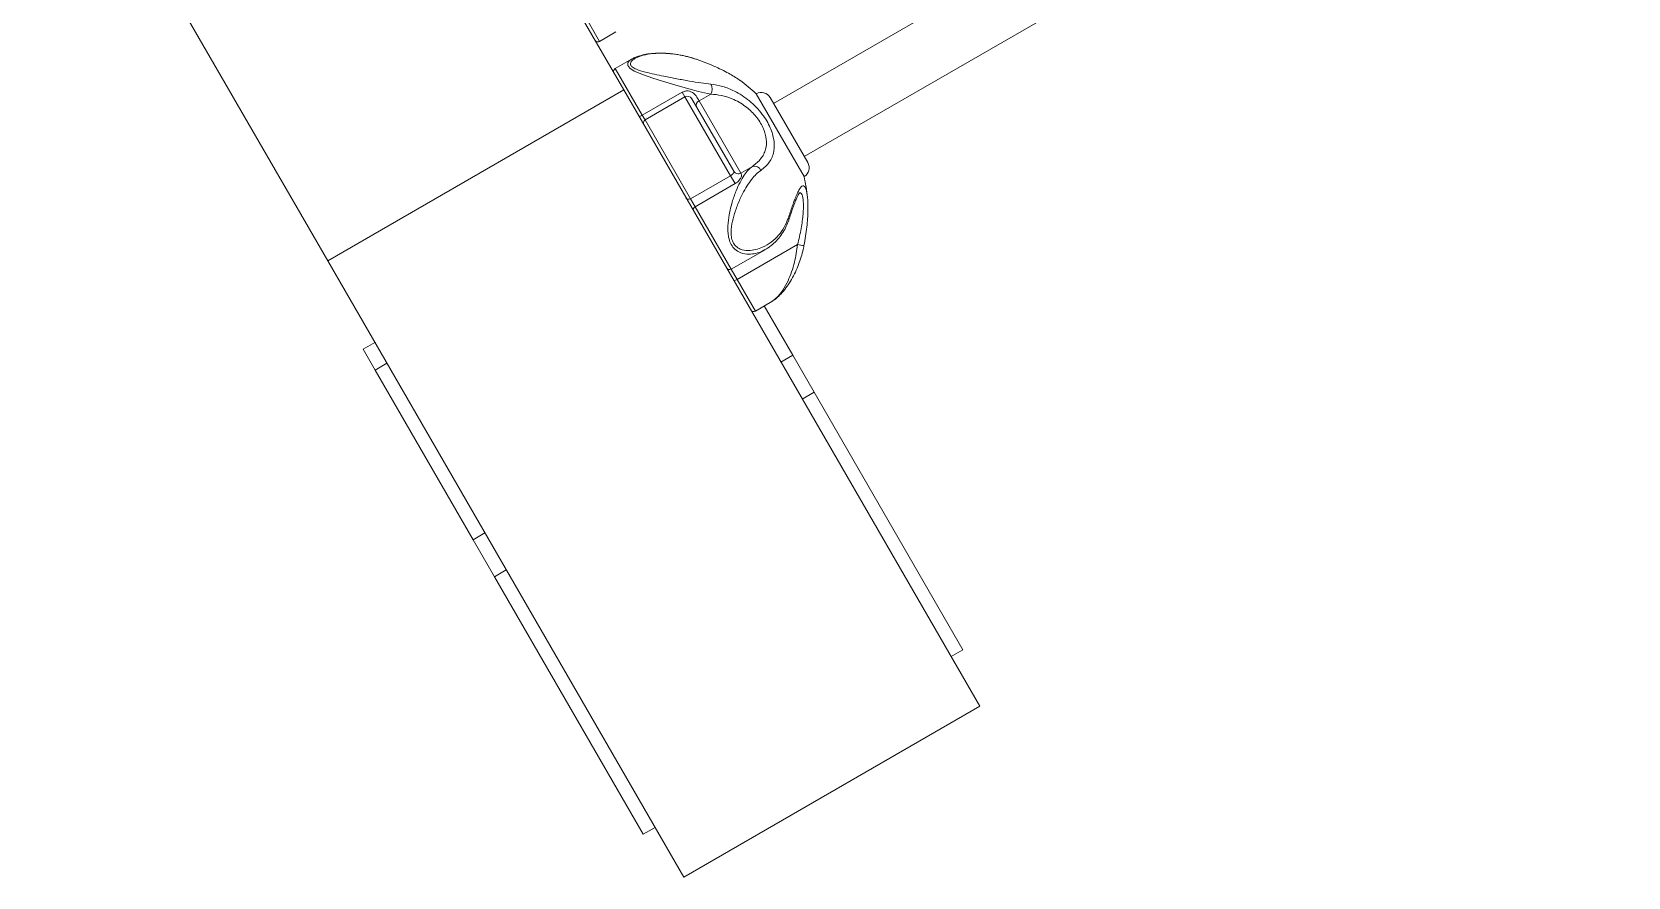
# Model space of a CAD drawing. Header units: millimetres. Extents: x -6879 to 7341, y -8047 to 7187.
# Drawn here: x 3793 to 4260.1, y -4564.2 to -4316.8 of the extents above; entities that cross this region are included whole.
import ezdxf

# ---------------------------------------------------------------- set-up
doc = ezdxf.new("R2010")
doc.units = ezdxf.units.MM
doc.layers.add('DIKOM_ОБЪЕКТ', color=7, linetype='Continuous')

msp = doc.modelspace()

# ---------------------------------------------------------------- linework, layer by layer
at = {"layer": 'DIKOM_ОБЪЕКТ', "color": 7, "linetype": 'Continuous', "lineweight": 15}
for p, q in [((3316.18, -3207.92), (3966.18, -4333.75)), ((3229.57, -3257.92), (3879.57, -4383.75)), ((4010.02, -4337.69), (4251.05, -4198.54)), ((4260.05, -4214.12), (4019.02, -4353.28)), ((3959.13, -4319.54), (3953.78, -4310.27)), ((3963.9, -4316.78), (3959.13, -4319.54)), ((3963.72, -4327.5), (3968.5, -4324.74)), ((3971.62, -4341.18), (3963.72, -4327.5)), ((3966.18, -4333.75), (3879.57, -4383.75)), ((4070.34, -4514.17), (3966.18, -4333.75)), ((3983.31, -4334.43), (3971.62, -4341.18)), ((3972.41, -4342.54), (3984.1, -4335.79)), ((3983.31, -4334.43), (3984.1, -4335.79)), ((3984.1, -4335.79), (3997.42, -4358.87)), ((3998.41, -4357.57), (3986.15, -4336.34)), ((3988.23, -4336.95), (3991.63, -4334.98)), ((4000.44, -4358.09), (3988.23, -4336.95)), ((4018.93, -4359.11), (4004.93, -4334.86)), ((4020.02, -4355.01), (4009.02, -4335.96)), ((3972.41, -4342.54), (3971.62, -4341.18)), ((3985.73, -4365.62), (3972.41, -4342.54)), ((4000.44, -4358.09), (4003.84, -4356.13)), ((3997.42, -4358.87), (3985.73, -4365.62)), ((3987.06, -4367.93), (3998.76, -4361.18)), ((3997.42, -4358.87), (3998.76, -4361.18)), ((3987.06, -4367.93), (3985.73, -4365.62)), ((3997.63, -4386.23), (3987.06, -4367.93)), ((4007.54, -4380.52), (3997.63, -4386.23)), ((3999.35, -4389.21), (4017.05, -4379)), ((4018.92, -4379.27), (4018.84, -4379.68)), ((4018.92, -4379.25), (4018.94, -4379.27)), ((3983.74, -4564.17), (3879.57, -4383.75)), ((3999.35, -4389.21), (3997.63, -4386.23)), ((4004.7, -4398.48), (3999.35, -4389.21)), ((4009.48, -4395.72), (4004.7, -4398.48)), ((4007.3, -4396.98), (4015.64, -4411.42)), ((3889.9, -4409.64), (3893.37, -4407.64)), ((3889.9, -4409.64), (3893.43, -4415.75)), ((4012.17, -4413.42), (4015.64, -4411.42)), ((4015.64, -4411.42), (4021.89, -4422.24)), ((3896.9, -4413.75), (3893.43, -4415.75)), ((3893.43, -4415.75), (3922.11, -4465.42)), ((4018.42, -4424.24), (4021.89, -4422.24)), ((4021.89, -4422.24), (4065.41, -4497.62)), ((3925.57, -4463.42), (3922.11, -4465.42)), ((3922.11, -4465.42), (3928.35, -4476.24)), ((3931.82, -4474.24), (3928.35, -4476.24)), ((3928.35, -4476.24), (3971.88, -4551.62)), ((4061.94, -4499.62), (4065.41, -4497.62)), ((3983.74, -4564.17), (4070.34, -4514.17)), ((3975.34, -4549.62), (3971.88, -4551.62))]:
    msp.add_line(p, q, dxfattribs=at)
at = {"layer": 'DIKOM_ОБЪЕКТ', "color": 7, "linetype": 'Continuous', "lineweight": 15, "flags": 128}
for points in [[(3968.51, -4324.74), (3968.49, -4324.74), (3967.81, -4325.25), (3967.4, -4325.84), (3967.4, -4326.59), (3967.99, -4327.38), (3969.27, -4328.23), (3971.98, -4329.38), (3974.69, -4330.31), (3977.55, -4331.2), (3981.42, -4332.35), (3985.23, -4333.42), (3988.07, -4334.17), (3990.72, -4334.79), (3991.63, -4334.98), (3991.63, -4334.98)], [(3971.62, -4341.18), (3971.45, -4341.27), (3971.28, -4341.35), (3971.11, -4341.4), (3970.96, -4341.44), (3970.82, -4341.45), (3970.71, -4341.44), (3970.62, -4341.41), (3970.57, -4341.36)]]:
    msp.add_lwpolyline(points, dxfattribs=at)
at = {"layer": 'DIKOM_ОБЪЕКТ', "color": 7, "linetype": 'Continuous', "lineweight": 15}
for centre, radius, start, end in [((3958.63, -4318.67), 1, 210, 300), ((3964.22, -4328.36), 1, 120, 210), ((3989.09, -4333.48), 2.95, 329.4916, 28.8424), ((3971.88, -4370.11), 48.32, 46.8432, 54.1723), ((3984.85, -4337.09), 1.5, 30, 120), ((3988.78, -4338.2), 1.36, 113.7472, 201.9574), ((4006.43, -4337.46), 3, 30, 120), ((3972.91, -4343.41), 1, 120, 210), ((4004.41, -4358.02), 1.98, 20.5658, 106.7526), ((4017.43, -4356.51), 3, 300, 30), ((3999.69, -4356.79), 1.5, 210.0622, 300.0746), ((3971.88, -4370.11), 48.32, 5.8167, 13.1568), ((3985.22, -4364.8), 0.97, 211.9187, 301.7965), ((3987.46, -4368.77), 0.93, 115.4102, 204.5388), ((4013.83, -4371.72), 0.655, 346.092, 40.7638), ((4019.13, -4371.23), 8.04, 254.985, 268.6266), ((3997.13, -4385.37), 1, 210, 300), ((3997.32, -4386.19), 3.64, 288.0891, 303.9319), ((4004.2, -4397.61), 1, 210, 300)]:
    msp.add_arc(centre, radius, start, end, dxfattribs=at)
for points, knots in [([(3991.68, -4332.06), (3990.71, -4331.95), (3988.75, -4331.72), (3985.36, -4331.15), (3981.72, -4330.48), (3978.26, -4329.81), (3975.15, -4329.17), (3972.39, -4328.52), (3970.09, -4327.84), (3968.62, -4327.08), (3968.05, -4326.36), (3968.13, -4325.69), (3968.63, -4325.09), (3969.59, -4324.42), (3971.34, -4323.7), (3973.98, -4323.15), (3976.91, -4322.96), (3979.85, -4323.1), (3982.52, -4323.48), (3985.08, -4324.04), (3986.68, -4324.54), (3987.48, -4324.79)], [0, 0, 0, 0, 0.064239, 0.130841, 0.201632, 0.274498, 0.327183, 0.381031, 0.439862, 0.476982, 0.50866, 0.540204, 0.568266, 0.597417, 0.65388, 0.722043, 0.792382, 0.84876, 0.906207, 0.952674, 1, 1, 1, 1]), ([(3968.52, -4324.75), (3968.8, -4324.59), (3969.54, -4324.18), (3970.94, -4323.71), (3972.77, -4323.27), (3974.9, -4323.01), (3977.25, -4322.93), (3979.75, -4323.07), (3982.3, -4323.41), (3984.73, -4323.95), (3986.46, -4324.42), (3987.32, -4324.73), (3987.48, -4324.79)], [0, 0, 0, 0, 0.061411, 0.157119, 0.264511, 0.382221, 0.504297, 0.630629, 0.754845, 0.87501, 0.977268, 1, 1, 1, 1]), ([(3987.48, -4324.79), (3988.34, -4325.09), (3990.07, -4325.7), (3992.52, -4326.72), (3994.82, -4327.79), (3996.83, -4328.84), (3998.54, -4329.84), (3999.63, -4330.54), (4000.08, -4330.89), (4000.15, -4330.94)], [0, 0, 0, 0, 0.173018, 0.348396, 0.512983, 0.680684, 0.82532, 0.973058, 1, 1, 1, 1]), ([(3988.23, -4336.95), (3988.09, -4336.69), (3987.71, -4336.04), (3987.03, -4334.99), (3985.97, -4334.25), (3985, -4334), (3984.09, -4334.06), (3983.56, -4334.32), (3983.31, -4334.43)], [0, 0, 0, 0, 0.180591, 0.468913, 0.634808, 0.760343, 0.891958, 1, 1, 1, 1]), ([(4006.26, -4357.32), (4006.74, -4356.96), (4007.7, -4356.24), (4008.81, -4354.93), (4009.63, -4353.45), (4010.12, -4351.86), (4010.29, -4350.17), (4010.17, -4348.45), (4009.76, -4346.65), (4009.07, -4344.77), (4008.07, -4342.83), (4006.7, -4340.78), (4004.98, -4338.77), (4002.97, -4336.9), (4000.81, -4335.31), (3998.19, -4333.81), (3995.1, -4332.58), (3992.82, -4332.23), (3991.68, -4332.06)], [0, 0, 0, 0, 0.06271, 0.125389, 0.185202, 0.244979, 0.297606, 0.350203, 0.400564, 0.450907, 0.505209, 0.559514, 0.622102, 0.684742, 0.746868, 0.809051, 0.904432, 1, 1, 1, 1]), ([(3991.63, -4334.98), (3992.68, -4335.07), (3994.76, -4335.25), (3997.56, -4336.15), (3999.93, -4337.31), (4002.23, -4338.82), (4003.98, -4340.43), (4005.38, -4342.13), (4006.28, -4343.46), (4007.38, -4345.61), (4008.07, -4348.31), (4007.87, -4350.77), (4007.17, -4352.59), (4006.05, -4354.39), (4004.74, -4355.42), (4003.84, -4356.13)], [0, 0, 0, 0, 0.097866, 0.195514, 0.257695, 0.319808, 0.418623, 0.442432, 0.495244, 0.54805, 0.64621, 0.750369, 0.81079, 0.87126, 1, 1, 1, 1]), ([(4003.84, -4356.13), (4003.43, -4356.47), (4002.58, -4357.16), (4001.37, -4358.74), (4000.17, -4360.76), (3998.97, -4363.4), (3997.87, -4366.58), (3997.02, -4370.05), (3996.64, -4373.01), (3996.63, -4375.23), (3996.84, -4376.98), (3997.38, -4378.69), (3998.4, -4380.2), (4000.05, -4381.41), (4002.15, -4381.91), (4004.36, -4381.76), (4006.16, -4381.29), (4007.13, -4380.67), (4007.5, -4380.43)], [0, 0, 0, 0, 0.060388, 0.122174, 0.194487, 0.268525, 0.356113, 0.446788, 0.52093, 0.559185, 0.598554, 0.64287, 0.687728, 0.739218, 0.817919, 0.885972, 0.956044, 1, 1, 1, 1]), ([(4014.32, -4371.29), (4013.96, -4372.21), (4013.21, -4374.08), (4011.5, -4376.42), (4009.38, -4378.4), (4007.09, -4379.75), (4004.81, -4380.54), (4002.59, -4380.85), (4000.53, -4380.57), (3998.95, -4379.6), (3998.04, -4378.3), (3997.63, -4376.78), (3997.57, -4375.21), (3997.75, -4373.19), (3998.36, -4370.51), (3999.47, -4367.3), (4000.81, -4364.35), (4002.22, -4361.84), (4003.56, -4359.92), (4004.91, -4358.38), (4005.81, -4357.68), (4006.26, -4357.32)], [0, 0, 0, 0, 0.064239, 0.13084, 0.201632, 0.274498, 0.327184, 0.381032, 0.439863, 0.476982, 0.508659, 0.540204, 0.568265, 0.597416, 0.653879, 0.722042, 0.792381, 0.84876, 0.906207, 0.952674, 1, 1, 1, 1]), ([(3998.39, -4357.54), (3998.42, -4357.59), (3998.46, -4357.66), (3998.47, -4357.82), (3998.31, -4358.1), (3998.08, -4358.37), (3997.86, -4358.57), (3997.64, -4358.73), (3997.52, -4358.81), (3997.42, -4358.87)], [0, 0, 0, 0, 0.346317, 0.628914, 0.774549, 0.860205, 0.932935, 0.945105, 1, 1, 1, 1]), ([(3998.76, -4361.18), (3998.99, -4361.02), (3999.46, -4360.73), (4000, -4360.18), (4000.42, -4359.56), (4000.68, -4358.84), (4000.57, -4358.28), (4000.48, -4358.16), (4000.44, -4358.09)], [0, 0, 0, 0, 0.112918, 0.223041, 0.332853, 0.486509, 0.731957, 1, 1, 1, 1]), ([(4019.53, -4362.96), (4019.44, -4362.7), (4019.23, -4362.13), (4018.82, -4361.77), (4018.32, -4361.86), (4017.76, -4362.49), (4017.15, -4363.59), (4016.4, -4365.32), (4015.48, -4367.84), (4014.71, -4370.12), (4014.32, -4371.29)], [0, 0, 0, 0, 0.091223, 0.192441, 0.304981, 0.422037, 0.534417, 0.649927, 0.821571, 1, 1, 1, 1]), ([(4017.59, -4363.89), (4017.59, -4363.89), (4017.61, -4363.87), (4017.48, -4364.02), (4017.25, -4364.43), (4016.9, -4365.13), (4016.48, -4366.12), (4015.98, -4367.45), (4015.4, -4369.09), (4014.89, -4370.59), (4014.56, -4371.59), (4014.46, -4371.89)], [0, 0, 0, 0, 0.023939, 0.108739, 0.209427, 0.323445, 0.455007, 0.599463, 0.756445, 0.925627, 1, 1, 1, 1]), ([(4017.45, -4364.1), (4017.53, -4364.01), (4017.69, -4363.85), (4017.94, -4363.92), (4018.23, -4364.14), (4018.58, -4365.01), (4018.8, -4366.89), (4018.72, -4369.57), (4018.45, -4372.12), (4018.01, -4375.09), (4017.43, -4377.42), (4017.05, -4379)], [0, 0, 0, 0, 0.046132, 0.0852, 0.170249, 0.258502, 0.419545, 0.590438, 0.688624, 0.788782, 1, 1, 1, 1]), ([(4018.92, -4379.25), (4019.09, -4378.36), (4019.43, -4376.56), (4019.77, -4373.93), (4019.99, -4371.4), (4020.09, -4369.14), (4020.08, -4367.14), (4019.99, -4365.45), (4019.81, -4364.08), (4019.65, -4363.24), (4019.54, -4362.98), (4019.53, -4362.96)], [0, 0, 0, 0, 0.136986, 0.275849, 0.406164, 0.538944, 0.653458, 0.770441, 0.879794, 0.991988, 1, 1, 1, 1]), ([(4014.46, -4371.87), (4014.23, -4372.48), (4013.76, -4373.75), (4012.78, -4375.51), (4011.57, -4377.18), (4010.11, -4378.68), (4008.75, -4379.8), (4007.83, -4380.31), (4007.53, -4380.48)], [0, 0, 0, 0, 0.160969, 0.335412, 0.518214, 0.707917, 0.903395, 1, 1, 1, 1]), ([(4017.05, -4379), (4016.93, -4379.88), (4016.71, -4381.64), (4016.13, -4384.35), (4015.33, -4387.04), (4014.21, -4389.83), (4012.77, -4392.41), (4011.12, -4394.53), (4010.01, -4395.34), (4009.5, -4395.7)], [0, 0, 0, 0, 0.117586, 0.235259, 0.37614, 0.517077, 0.68884, 0.860363, 1, 1, 1, 1]), ([(4018.84, -4379.68), (4018.79, -4379.93), (4018.59, -4380.93), (4018.1, -4382.67), (4017.35, -4384.9), (4016.41, -4387.12), (4015.3, -4389.27), (4014.02, -4391.29), (4012.65, -4393.03), (4011.28, -4394.41), (4010.26, -4395.27), (4009.65, -4395.6), (4009.5, -4395.67)], [0, 0, 0, 0, 0.03526, 0.141737, 0.254394, 0.373327, 0.497114, 0.624616, 0.754446, 0.867276, 0.968067, 1, 1, 1, 1])]:
    msp.add_open_spline(points, degree=3, knots=knots, dxfattribs=at)

doc.saveas('drawing.dxf')
